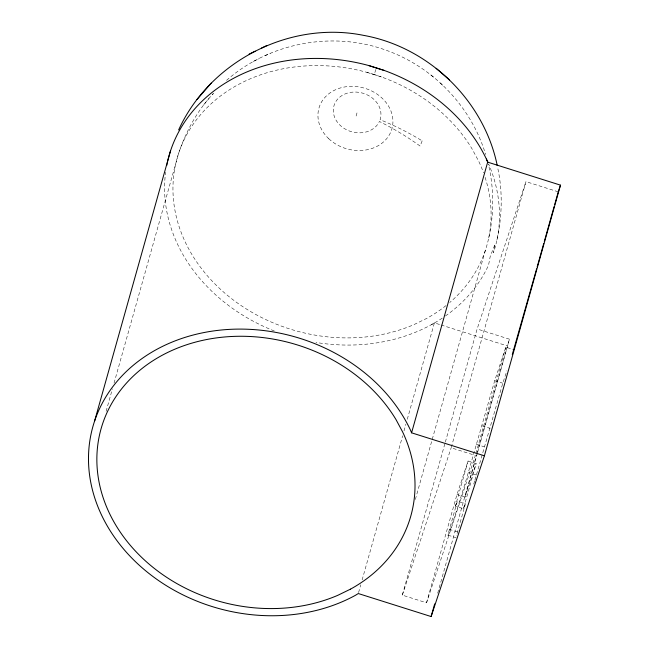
<?xml version="1.0" encoding="UTF-8"?>
<svg xmlns="http://www.w3.org/2000/svg" width="649" height="649" viewBox="0 0 649 649"><rect width="100%" height="100%" fill="white"/><g stroke="black" fill="none" stroke-linecap="round" stroke-linejoin="round"><path stroke-width="0.49" stroke-dasharray="3.25 2.43" d="M488.721 237.891C494.222 213.594 494.019 188.178 488.348 163.937M496.972 239.789C502.164 216.076 502.837 191.244 497.605 167.466M106.112 411.312L112.407 388.913M114.054 383.072L178.637 153.286C186.06 131.268 197.345 110.371 213.432 93.456L212.158 94.916M356.114 116.033L357.388 111.523M358.572 592.569L360.763 584.781M362.134 579.914L402.64 435.812M404.002 430.944L405.917 424.13M407.288 419.262L434.384 322.869L440.136 324.678M415.344 499.462L485.411 250.206M558.27 191.836L525.974 181.639L451.16 447.802L475.376 455.452L426.531 602.791L402.315 595.141L445.068 443.048M445.344 442.066L477.129 328.97L525.974 181.639M426.531 602.791L456.969 494.522L468.067 461.033L476.139 463.589L463.459 508.694L455.387 506.147L468.067 461.033M457.521 531.937L449.449 529.389L457.375 501.198L465.447 503.746L457.521 531.937A35.987 0.763 -72.5 0 0 456.442 535.936M449.449 529.389A35.987 0.763 -72.5 0 0 453.489 520.1A35.987 0.763 -72.5 0 0 468.318 472.464L494.708 380.671L505.814 347.183L513.886 349.738M475.928 453.505L505.814 347.183M437.686 593.186L476.553 454.925M476.82 453.951L509.424 339.176L477.129 328.97M456.969 494.522L465.041 497.069L477.372 453.213M477.64 452.239L509.424 339.176M474.954 480A35.987 0.763 -72.5 0 0 476.39 475.019L502.78 383.218L506.91 370.782M446.058 305.557A160.895 134.01 15.7 0 1 426.515 318.497L413.924 324.63A160.895 134.01 15.7 0 1 174.979 210.527A160.895 134.01 15.7 0 1 366.863 72.339L374.205 74.505L376.112 68.762M402.315 595.141L451.16 447.802M465.041 497.069L476.139 463.589M455.387 506.147L457.375 501.198M463.459 508.694L465.447 503.746M203.745 104.667L209.002 98.591M226.55 80.33C269.497 42.599 332.969 30.6 386.634 50.419C433.459 67.18 471.361 106.809 485.63 154.478M431.488 324.638L434.384 322.869M253.256 61.501L259.073 58.702M264.946 55.814L270.268 53.25M366.863 72.339L381.458 76.955A160.895 134.01 15.7 0 1 472.139 149.01L478.67 161.179A160.895 134.01 15.7 0 1 483.537 172.812M441.093 324.987L507.202 345.868M494.708 380.671L502.78 383.218M482.029 425.785L490.1 428.332M476.244 444.273L484.316 446.82M468.318 472.464L476.39 475.019M448.013 535.165L456.085 537.713M374.205 74.505L381.458 76.955M440.298 83.088L443.697 86.057M430.936 74.968L433.808 77.482M474.67 480.95A35.987 0.763 -72.5 0 1 473.324 485.468M445.417 315.982A169.357 141.06 15.7 0 0 488.527 265.254L490.23 256.396L495.163 243.951L493.483 252.753A169.357 141.06 15.7 0 0 488.746 164.286M442.253 318.14A169.357 141.06 15.7 0 1 315.998 342.453M274.34 330.982A169.357 141.06 15.7 0 1 165.625 172.228M485.095 177.347A160.895 134.01 15.7 0 1 449.757 302.507M422.166 140.865L420.106 146.057A169.357 92.888 24.9 0 0 379.397 121.477A24.102 20.078 15.7 0 1 339.135 124.292A24.102 20.078 15.7 0 1 351.847 92.207A24.102 20.078 15.7 0 1 380.103 119.7A169.357 93.651 18.3 0 1 422.166 140.865M328.743 138.716A37.934 31.598 15.7 0 0 391.598 129.873A37.934 31.598 15.7 0 0 345.974 86.755A37.934 31.598 15.7 0 0 328.743 138.716"/><path stroke-width="0.97" d="M94.486 421.42L170.565 150.738M411.58 432.818L410.298 429.719A169.357 141.06 15.7 0 0 179.01 339.419A169.357 141.06 15.7 0 0 113.77 536.204A169.357 141.06 15.7 0 0 355.409 595.32L358.297 593.543L431.123 616.55L484.405 455.817L411.58 432.818L487.667 162.136L486.385 159.046M431.123 616.55L434.676 603.894M536.626 268.84L512.296 354.516M537.169 266.885L543.748 243.497M544.292 241.55L554.157 206.455M554.708 204.508L558.27 191.836M484.405 455.817L560.485 185.143L487.667 162.136M558.586 190.879L560.485 185.143M178.637 129.946C209.765 61.468 289.584 20.395 363.375 35.33C428.721 46.963 483.984 100.571 497.256 165.6M211.185 83.129L196.988 99.557M261.417 48.131L267.015 45.438M249.111 54.127L255.235 51.174M167.28 162.761A169.357 141.06 15.7 0 1 368.697 65.533L384.062 70.384A169.357 141.06 15.7 0 1 487.983 162.526M368.697 65.533L384.062 70.384M449.579 79.973L436.136 68.299M166.704 165.584A169.357 141.06 15.7 0 1 167.077 163.702M350.436 589.17L337.837 595.303A160.895 134.01 15.7 0 1 118.28 529.122A160.895 134.01 15.7 0 1 178.41 347.742A160.895 134.01 15.7 0 1 396.06 419.684L402.583 431.861A160.895 134.01 15.7 0 1 350.436 589.17"/></g></svg>
